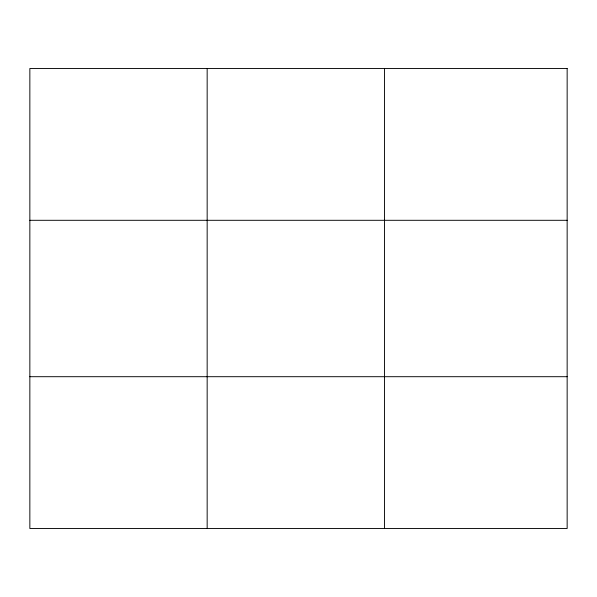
<?xml version="1.0" encoding="UTF-8"?>
<svg xmlns="http://www.w3.org/2000/svg" width="597" height="597" viewBox="0 0 597 597"><rect width="100%" height="100%" fill="white"/><g stroke="black" fill="none" stroke-linecap="round" stroke-linejoin="round"><path stroke-width="0.9" d="M207.159 68.506L207.159 528.494M384.468 68.506L384.468 528.494M29.85 220.3L567.15 220.3M29.85 376.7L567.15 376.7M567.15 68.506L567.15 528.494L29.85 528.494L29.85 68.506L567.15 68.506"/></g></svg>
